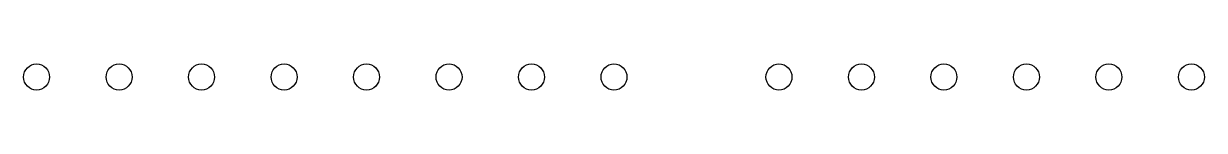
# Model space of a CAD drawing. Header units: millimetres. Extents: x 20 to 65.5, y 3.7 to 52.8.
# Drawn here: x 29.1 to 65.46, y 3.74 to 4.54 of the extents above.
import ezdxf

# ---------------------------------------------------------------- set-up
doc = ezdxf.new("R2010")
doc.units = ezdxf.units.MM

msp = doc.modelspace()

# ---------------------------------------------------------------- linework, layer by layer
for centre in [(29.5, 4.14, -1.6), (32.04, 4.14, -1.6), (34.58, 4.14, -1.6), (37.12, 4.14, -1.6), (39.66, 4.14, -1.6), (42.2, 4.14, -1.6), (44.74, 4.14, -1.6), (47.28, 4.14, -1.6), (52.36, 4.14, -1.6), (54.9, 4.14, -1.6), (57.44, 4.14, -1.6), (59.98, 4.14, -1.6), (62.52, 4.14, -1.6), (65.06, 4.14, -1.6)]:
    msp.add_circle(centre, 0.4)

doc.saveas('drawing.dxf')
